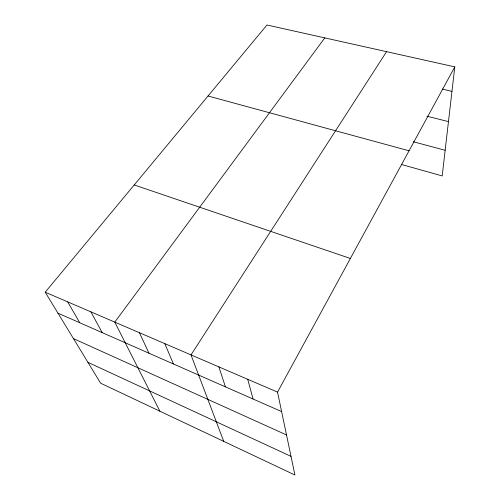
<?xml version="1.0" encoding="UTF-8"?>
<svg xmlns="http://www.w3.org/2000/svg" width="500" height="500" viewBox="0 0 500 500"><rect width="100%" height="100%" fill="white"/><g stroke="black" fill="none" stroke-linecap="round" stroke-linejoin="round"><path stroke-width="0.75" d="M454.794 66.875L277.538 392.119L294.919 475L100.644 383.219L45.206 292.206L266.962 25L454.794 66.875L442.188 175.925L401.475 164.481M386.569 51.669L191.006 354.906L223.731 441.369M324.787 37.894L114.787 322.131L159.887 411.206M442.212 89.062L451.962 91.369M426.919 116.188L448.469 121.619M413.294 141.756L445.156 150.269M208.044 95.988L409.056 150.8M134.213 184.95L350.375 258.469M45.206 292.206L277.538 392.119M57.975 313.163L281.619 411.587M73.487 338.631L286.512 434.938M87.925 362.337L291.006 456.362M67.713 301.887L79.763 322.756M90.9 311.856L102.175 332.619M139.412 332.719L148.981 353.219M164.806 343.638L173.438 363.981M218.888 366.9L225.419 386.856M247.719 379.294L253.062 399.025"/></g></svg>
